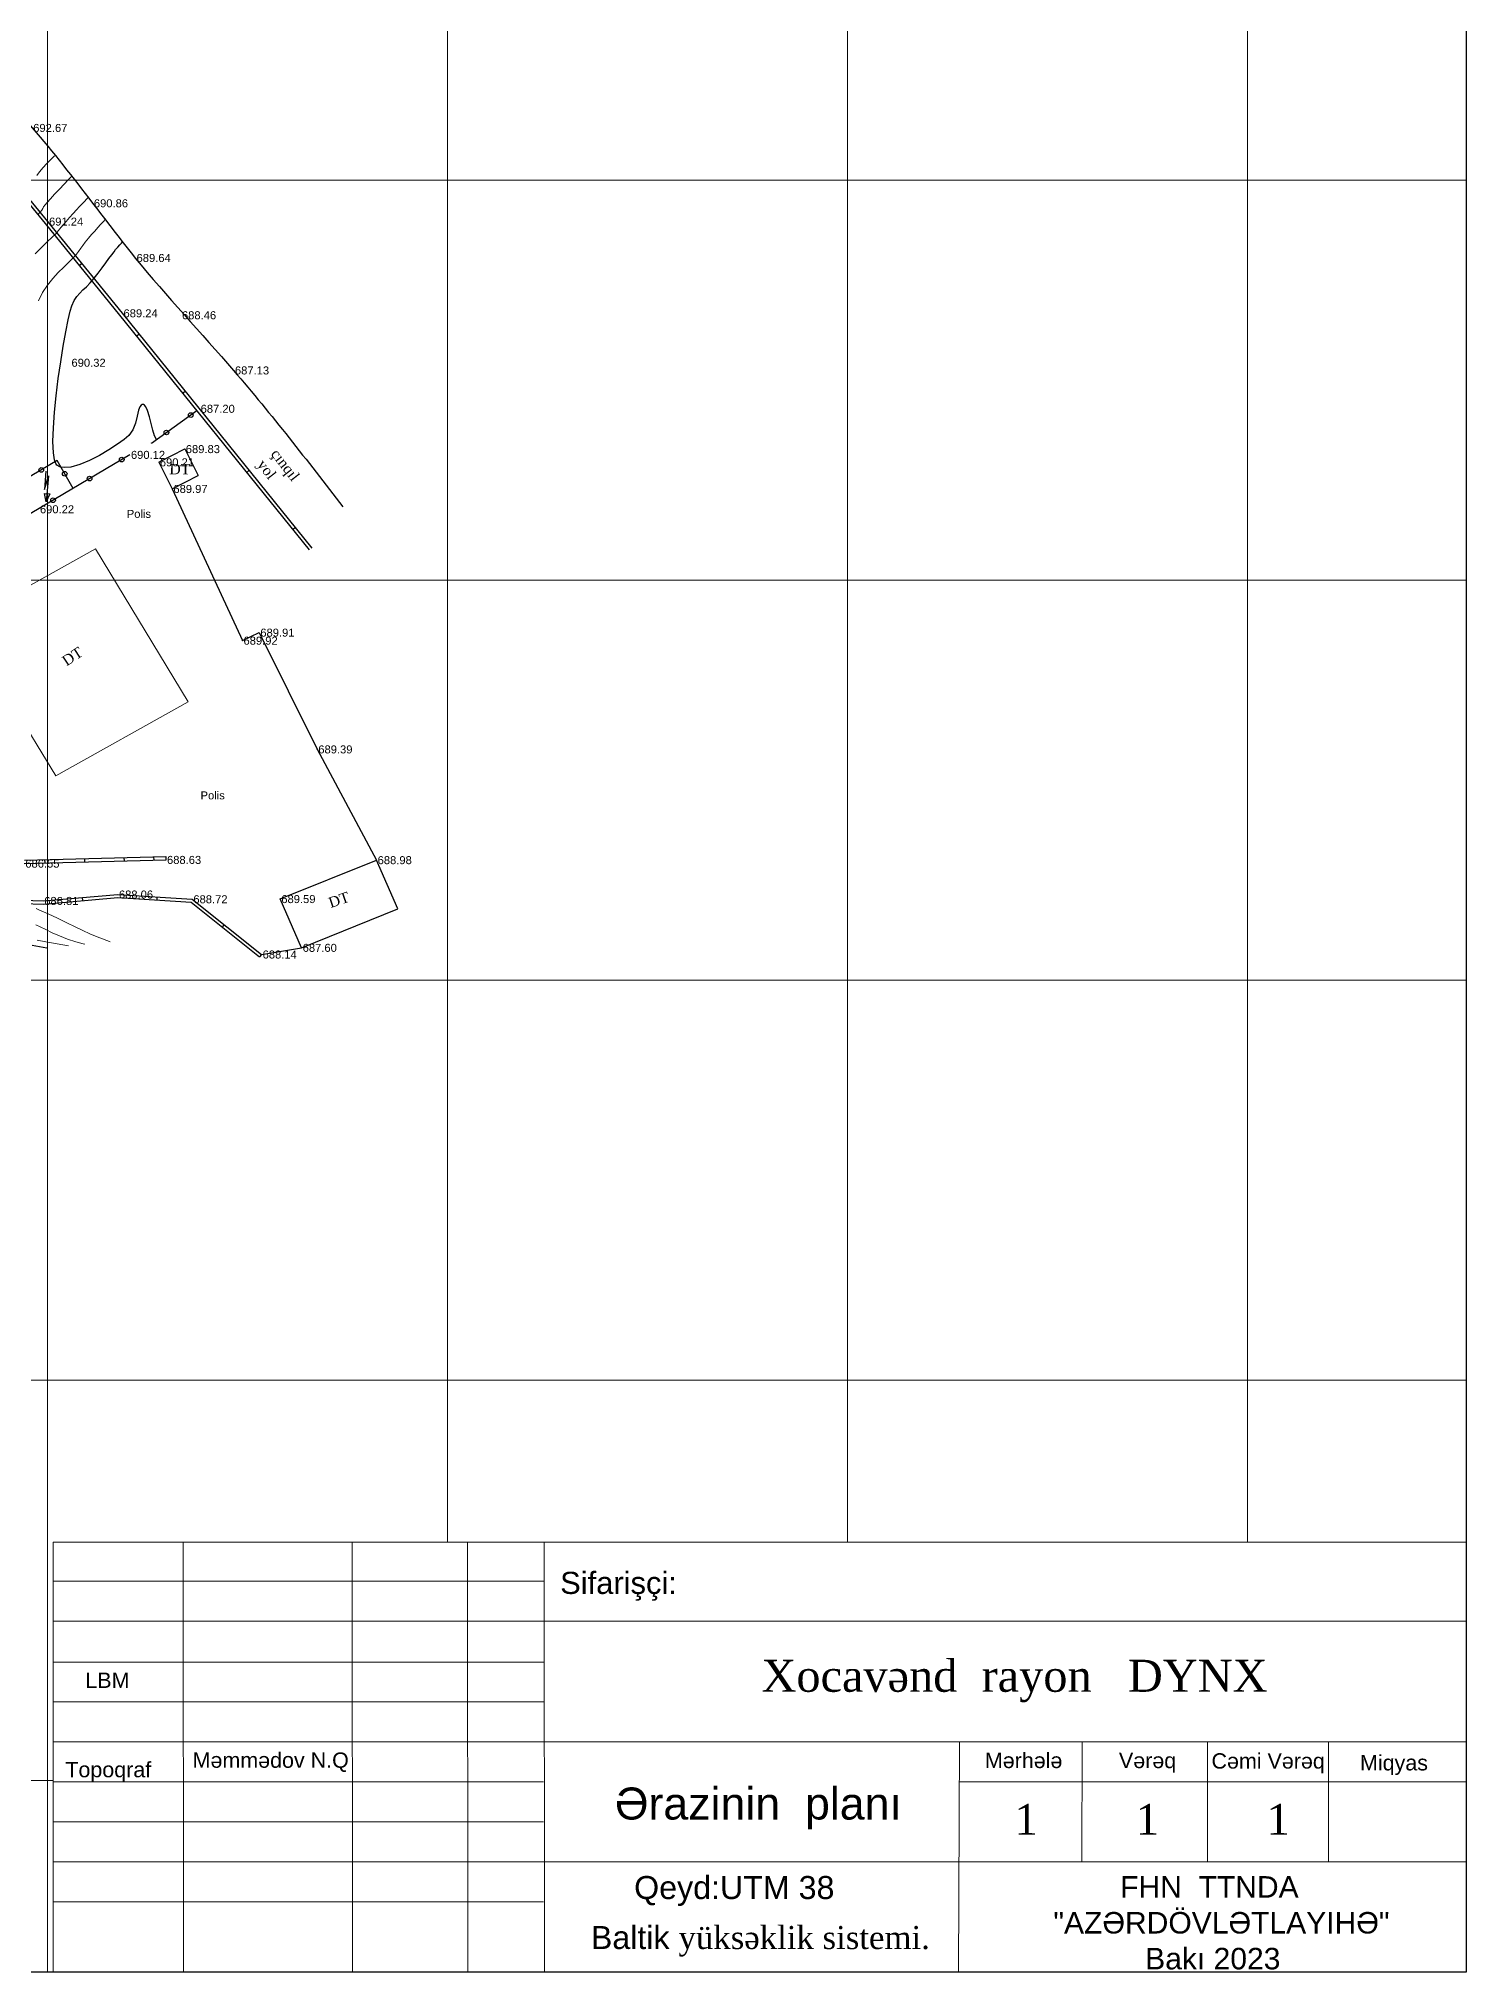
# Model space of a CAD drawing. Header units: feet. Extents: x 3381 to 1374491, y 675186 to 8751562.
# Drawn here: x 675368.3 to 675546.8, y 4375700.1 to 4375941.8 of the extents above; entities that cross this region are included whole.
import ezdxf

# ---------------------------------------------------------------- set-up
doc = ezdxf.new("R2010")
doc.units = ezdxf.units.FT
doc.header["$MEASUREMENT"] = 0
doc.header["$PDMODE"] = 34
doc.header["$PDSIZE"] = 0.01
doc.linetypes.add('ACAD_ISO03W100', pattern=[30, 12, -18])
doc.layers.get('0').update_dxf_attribs({"linetype": 'CONTINUOUS'})
for name, color, linetype in [('0_Point_Height', 2, 'CONTINUOUS'), ('0_Point_Point', 7, 'CONTINUOUS'), ('Layer8', 7, 'CONTINUOUS'), ('ramka', 7, 'CONTINUOUS'), ('Yazilar', 7, 'CONTINUOUS')]:
    doc.layers.add(name, color=color, linetype=linetype)
for name, color, linetype, lineweight in [('0_Ном._пера__1', 7, 'CONTINUOUS', 13), ('ANA HORIZONTAL', 24, 'CONTINUOUS', 30), ('das tikili', 5, 'CONTINUOUS', 0), ('HORIZANTAL', 24, 'CONTINUOUS', 13), ('km setka', 170, 'CONTINUOUS', 15), ('kontur', 5, 'CONTINUOUS', 0), ('Layer3', 7, 'CONTINUOUS', 13)]:
    doc.layers.add(name, color=color, linetype=linetype, lineweight=lineweight)
doc.styles.get("Standard").update_dxf_attribs({"font": 'arial.ttf', "height": 2.5})

msp = doc.modelspace()

# ---------------------------------------------------------------- linework, layer by layer
at = {"linetype": 'Continuous'}
for p, q in [((675373.757, 4375913.647), (675373.453, 4375913.388)), ((675380.909, 4375904.83), (675380.604, 4375904.571)), ((675386.678, 4375897.688), (675386.373, 4375897.428)), ((675382.444, 4375891.208, 690.322), (675388.122, 4375895.262, 250.259)), ((675379.728, 4375889.746, 690.121), (675355.578, 4375875.454, 690.108)), ((675383.341, 4375888.812, 690.209), (675386.584, 4375890.466, 689.83)), ((675386.584, 4375890.466, 689.83), (675388.281, 4375887.141, 689.592)), ((675370.649, 4375889.021, 690.117), (675366.346, 4375886.474, 690.115)), ((675372.627, 4375885.544, 668.222), (675370.649, 4375889.021, 64.195)), ((675383.341, 4375888.812, 690.209), (675385.038, 4375885.487, 689.971)), ((675385.038, 4375885.487, 689.971), (675388.281, 4375887.141, 689.592)), ((675394.66, 4375887.804), (675394.355, 4375887.545)), ((675385.038, 4375885.487, 689.971), (675393.797, 4375866.518, 689.923)), ((675400.433, 4375880.656), (675400.129, 4375880.396)), ((675393.797, 4375866.518, 689.923), (675395.901, 4375867.525, 689.909)), ((675395.901, 4375867.525, 689.909), (675403.146, 4375852.93, 689.392)), ((675403.146, 4375852.93, 689.392), (675410.562, 4375839.087, 688.984)), ((675366.524, 4375838.655, 686.546), (675384.238, 4375839.119, 688.633)), ((675366.549, 4375839.056, 686.55), (675384.228, 4375839.519, 688.633)), ((675369.065, 4375839.122), (675369.092, 4375838.722)), ((675374.044, 4375839.252), (675374.074, 4375838.853)), ((675378.969, 4375839.381), (675379.005, 4375838.982)), ((675382.698, 4375839.479), (675382.725, 4375839.079)), ((675384.228, 4375839.519, 688.633), (675384.238, 4375839.119, 688.633)), ((675398.523, 4375834.223, 689.594), (675410.562, 4375839.087, 688.984)), ((675413.233, 4375832.993, 686.994), (675410.562, 4375839.087, 688.984)), ((675363.701, 4375834.143, 685.649), (675368.892, 4375833.991, 686.811)), ((675368.892, 4375833.991, 686.811), (675378.227, 4375834.792, 688.063)), ((675368.926, 4375833.592, 686.811), (675378.231, 4375834.391, 688.059)), ((675373.77, 4375834.41), (675373.812, 4375834.012)), ((675378.227, 4375834.792, 688.063), (675387.531, 4375834.2, 688.715)), ((675378.231, 4375834.391, 688.065), (675387.38, 4375833.809, 688.706)), ((675383.096, 4375834.482), (675383.091, 4375834.082)), ((675387.531, 4375834.2, 688.715), (675396.185, 4375827.295, 688.136)), ((675401.194, 4375828.129, 687.604), (675398.523, 4375834.223, 689.594)), ((675363.689, 4375833.743, 685.649), (675368.926, 4375833.592, 686.811)), ((675387.38, 4375833.809, 688.708), (675395.936, 4375826.982, 688.136)), ((675401.194, 4375828.129, 687.604), (675413.233, 4375832.993, 686.994)), ((675391.516, 4375831.02), (675391.286, 4375830.692)), ((675396.185, 4375827.295, 688.136), (675395.936, 4375826.982, 688.136)), ((675396.185, 4375827.295, 688.136), (675401.194, 4375828.129, 687.604))]:
    msp.add_line(p, q, dxfattribs=at)
at = {"linetype": 'Continuous', "elevation": 687.196}
for points in [[(675402.192, 4375877.842), (675378.489, 4375907.19), (675369.179, 4375918.647), (675358.427, 4375931.741), (675354.068, 4375936.938)], [(675402.513, 4375878.081), (675378.8, 4375907.442), (675369.489, 4375918.9), (675358.735, 4375931.996), (675354.374, 4375937.195)]]:
    msp.add_lwpolyline(points, dxfattribs=at)
at = {"color": 1, "linetype": 'Continuous'}
msp.add_lwpolyline([(675369.227, 4375887.676), (675369.053, 4375885.387), (675369.575, 4375887.129), (675369.276, 4375883.845), (675369.053, 4375884.89), (675369.713, 4375884.852), (675369.276, 4375883.845)], dxfattribs=at)
at = {"linetype": 'Continuous'}
for centre in [(675387.343, 4375894.706, 310.647), (675384.292, 4375892.527, 547.109), (675368.657, 4375887.842, 690.116), (675371.583, 4375887.379, 349.405), (675378.717, 4375889.148, 690.12), (675374.696, 4375886.768, 690.118), (675370.125, 4375884.063, 690.116)]:
    msp.add_circle(centre, 0.291, dxfattribs=at)
msp.add_open_spline([(675269.972, 4376077.97), (675271.793, 4376074.5), (675278.099, 4376062.482), (675287.996, 4376044.5), (675301.991, 4376025.236), (675312.762, 4376005.038), (675323.725, 4375987.152), (675332.853, 4375969.749), (675346.268, 4375951.228), (675362.867, 4375936.939), (675374.402, 4375922.102), (675382.333, 4375911.619), (675393.651, 4375899.701), (675401.9, 4375889.009), (675406.344, 4375883.249)], degree=3, knots=[0, 0, 0, 0, 11.7595104, 40.7232097, 61.4623304, 83.0549787, 109.2907167, 124.3927439, 141.9627176, 177.5330077, 189.5588214, 198.2764878, 216.9554477, 238.7688662, 238.7688662, 238.7688662, 238.7688662], dxfattribs=at)
at = {"layer": '0_Point_Point'}
for p in [(675375.096, 4375921.192, 690.862), (675369.489, 4375918.9, 691.244), (675380.432, 4375914.357, 689.636), (675378.8, 4375907.442, 689.236), (675386.104, 4375907.198, 688.463), (675392.726, 4375900.3, 687.128), (675388.439, 4375895.507, 687.196), (675379.728, 4375889.746, 690.121), (675382.444, 4375891.208, 690.322), (675386.584, 4375890.466, 689.83), (675383.341, 4375888.812, 690.209), (675385.038, 4375885.487, 689.971), (675368.353, 4375882.945, 690.218), (675393.797, 4375866.518, 689.923), (675395.901, 4375867.525, 689.909), (675403.146, 4375852.93, 689.392), (675384.238, 4375839.119, 688.633), (675410.562, 4375839.087, 688.984), (675368.892, 4375833.991, 686.811), (675378.227, 4375834.792, 688.063), (675387.531, 4375834.2, 688.715), (675398.523, 4375834.223, 689.594), (675396.185, 4375827.295, 688.136), (675401.194, 4375828.129, 687.604)]:
    msp.add_point(p, dxfattribs=at)
at = {"layer": 'ANA HORIZONTAL', "color": 16, "lineweight": 30}
for points, elevation in [([(675383.063, 4375891.65), (675383.062, 4375891.651), (675382.807, 4375892.106), (675382.587, 4375892.81), (675382.382, 4375893.649), (675382.176, 4375894.505), (675381.95, 4375895.263), (675381.742, 4375895.721), (675381.564, 4375895.939), (675381.433, 4375896.011), (675381.364, 4375896.021), (675381.284, 4375896.015), (675381.146, 4375895.952), (675380.982, 4375895.747), (675380.817, 4375895.304), (675380.643, 4375894.561), (675380.433, 4375893.714), (675380.111, 4375892.877), (675379.601, 4375892.165), (675379.02, 4375891.672), (675378.166, 4375891.05), (675377.111, 4375890.362), (675375.928, 4375889.671), (675374.692, 4375889.04), (675373.475, 4375888.533), (675372.35, 4375888.212), (675371.567, 4375888.133), (675371.071, 4375888.197), (675370.793, 4375888.307), (675370.672, 4375888.383), (675370.596, 4375888.452), (675370.461, 4375888.655), (675370.305, 4375889.109), (675370.173, 4375889.968), (675370.119, 4375891.386), (675370.172, 4375893.109), (675370.313, 4375895.052), (675370.525, 4375897.13), (675370.789, 4375899.259), (675371.088, 4375901.355), (675371.402, 4375903.332), (675371.714, 4375905.107), (675372.006, 4375906.594), (675372.261, 4375907.709), (675372.458, 4375908.367), (675372.773, 4375909.025), (675373.111, 4375909.539), (675373.476, 4375909.963), (675373.87, 4375910.348), (675374.296, 4375910.748), (675374.758, 4375911.215), (675375.257, 4375911.802), (675375.769, 4375912.463), (675376.257, 4375913.109), (675376.709, 4375913.717), (675377.117, 4375914.269), (675377.467, 4375914.745), (675377.75, 4375915.123), (675377.955, 4375915.385), (675378.226, 4375915.705), (675378.468, 4375915.975), (675378.678, 4375916.201), (675378.848, 4375916.386)], 690), ([(675369.339, 4375828.094), (675367.508, 4375828.408)], 685)]:
    msp.add_lwpolyline(points, dxfattribs=dict(at, elevation=elevation))
at = {"layer": 'das tikili', "color": 0, "lineweight": 20}
for p, q in [((675375.416, 4375877.999, 689.594), (675387.034, 4375858.866, 689.594)), ((675365.107, 4375858.445, 689.594), (675370.472, 4375849.608, 689.594)), ((675387.034, 4375858.866, 689.594), (675370.472, 4375849.608, 689.594))]:
    msp.add_line(p, q, dxfattribs=at)
at = {"layer": 'das tikili', "color": 0, "lineweight": 20, "elevation": 689.594}
msp.add_lwpolyline([(675358.854, 4375868.741), (675375.416, 4375877.999)], dxfattribs=at)
at = {"layer": 'HORIZANTAL', "color": 16, "linetype": 'Continuous', "lineweight": 20}
for points, elevation in [([(675368.111, 4375924.653), (675368.441, 4375925.112), (675368.885, 4375925.646), (675369.308, 4375926.105), (675369.696, 4375926.498), (675370.037, 4375926.834), (675370.321, 4375927.123)], 692), ([(675368.274, 4375919.814), (675368.525, 4375920.073), (675368.71, 4375920.323), (675368.834, 4375920.535), (675368.955, 4375920.748), (675369.134, 4375921.004), (675369.374, 4375921.279), (675369.791, 4375921.733), (675370.325, 4375922.303), (675370.916, 4375922.928), (675371.502, 4375923.547), (675372.023, 4375924.097), (675372.419, 4375924.517)], 691.5), ([(675367.875, 4375914.844), (675368.684, 4375915.671), (675369.409, 4375916.373), (675370.003, 4375916.928), (675370.422, 4375917.313), (675370.62, 4375917.508), (675370.81, 4375917.76), (675370.956, 4375917.963), (675371.15, 4375918.211), (675371.383, 4375918.484), (675371.75, 4375918.899), (675372.192, 4375919.393), (675372.651, 4375919.902), (675373.07, 4375920.364), (675373.434, 4375920.759), (675373.761, 4375921.11), (675374.052, 4375921.418), (675374.304, 4375921.685), (675374.517, 4375921.911)], 691), ([(675368.308, 4375908.973), (675368.814, 4375910.006), (675369.423, 4375910.945), (675370.095, 4375911.79), (675370.788, 4375912.543), (675371.46, 4375913.205), (675372.07, 4375913.777), (675372.577, 4375914.26), (675372.939, 4375914.655), (675373.316, 4375915.149), (675373.607, 4375915.549), (675373.87, 4375915.916), (675374.165, 4375916.312), (675374.552, 4375916.798), (675374.939, 4375917.257), (675375.332, 4375917.706), (675375.718, 4375918.133), (675376.081, 4375918.528), (675376.404, 4375918.879), (675376.672, 4375919.174)], 690.5), ([(675377.259, 4375828.88), (675377.171, 4375828.91), (675375.97, 4375829.366), (675374.829, 4375829.84), (675373.765, 4375830.313), (675372.794, 4375830.769), (675371.932, 4375831.19), (675371.196, 4375831.559), (675370.6, 4375831.857), (675370.163, 4375832.068), (675369.533, 4375832.347), (675368.941, 4375832.6), (675368.428, 4375832.829), (675368.033, 4375833.03)], 686.5), ([(675374.11, 4375828.568), (675373.912, 4375828.61), (675372.988, 4375828.853), (675371.943, 4375829.213), (675370.953, 4375829.604), (675370.037, 4375830.004), (675369.22, 4375830.388), (675368.524, 4375830.73), (675367.971, 4375831.008)], 686), ([(675372.081, 4375828.366), (675370.65, 4375828.618), (675369.219, 4375828.875), (675368.151, 4375829.08)], 685.5)]:
    msp.add_lwpolyline(points, dxfattribs=dict(at, elevation=elevation))
at = {"layer": 'km setka', "flags": 128}
for points in [[(675369.419, 4376155.847), (675369.419, 4375700.062)], [(675419.419, 4376155.847), (675419.419, 4375753.822)], [(675469.419, 4376155.847), (675469.419, 4375753.822)], [(675519.419, 4376155.847), (675519.419, 4375753.822)], [(675069.612, 4375924.058), (675546.772, 4375924.058)], [(675069.612, 4375874.058), (675546.772, 4375874.058)], [(675069.612, 4375824.058), (675546.772, 4375824.058)], [(675069.612, 4375774.058), (675546.772, 4375774.058)], [(675069.612, 4375724.058), (675370.132, 4375724.058)]]:
    msp.add_lwpolyline(points, dxfattribs=at)
at = {"layer": 'Layer8', "color": 0, "lineweight": 13}
for p, q in [((675386.452, 4375700.076, -54.041), (675386.394, 4375753.822, -54.041)), ((675407.572, 4375700.076, -54.041), (675407.514, 4375753.822, -54.041)), ((675421.972, 4375700.076, -54.041), (675421.914, 4375753.822, -54.041)), ((675431.572, 4375700.076, -54.041), (675431.514, 4375753.822, -54.041)), ((675483.432, 4375728.862, -54.041), (675483.314, 4375700.062, -54.041)), ((675498.771, 4375728.862, -54.041), (675498.709, 4375713.856, -54.041)), ((675546.771, 4375728.862, -54.041), (675498.771, 4375728.862, -54.041)), ((675514.415, 4375728.862, -54.041), (675514.415, 4375713.885, -54.041)), ((675529.56, 4375728.862, -54.041), (675529.56, 4375713.885, -54.041))]:
    msp.add_line(p, q, dxfattribs=at)
at = {"layer": 'Layer8', "color": 0, "lineweight": 13, "elevation": -54.041}
msp.add_lwpolyline([(675370.132, 4375753.822), (675546.772, 4375753.822), (675546.772, 4375700.062), (675370.132, 4375700.062)], close=True, dxfattribs=at)
for points in [[(675370.136, 4375748.964), (675431.447, 4375748.964)], [(675370.136, 4375743.963), (675546.772, 4375743.963)], [(675370.136, 4375738.846), (675431.447, 4375738.846)], [(675370.136, 4375733.854), (675431.447, 4375733.854)], [(675370.136, 4375728.862), (675546.763, 4375728.862)], [(675370.136, 4375723.87), (675431.447, 4375723.87)], [(675483.411, 4375723.87), (675546.768, 4375723.87)], [(675370.136, 4375718.878), (675431.447, 4375718.878)], [(675370.136, 4375713.886), (675546.71, 4375713.886)], [(675370.136, 4375708.894), (675431.447, 4375708.894)]]:
    msp.add_lwpolyline(points, dxfattribs=at)
at = {"layer": 'ramka', "elevation": -54.041}
msp.add_lwpolyline([(675069.612, 4376155.847), (675546.772, 4376155.847), (675546.772, 4375700.062), (675069.612, 4375700.062)], close=True, dxfattribs=at)

# ---------------------------------------------------------------- texts
at = {"layer": '0_Point_Height', "color": 0}
for s, p in [('692.67', (675367.65, 4375930.095, 692.669)), ('690.86', (675375.232, 4375920.678, 690.862)), ('691.24', (675369.625, 4375918.386, 691.244)), ('689.64', (675380.568, 4375913.843, 689.636)), ('689.24', (675378.936, 4375906.928, 689.236)), ('688.46', (675386.24, 4375906.684, 688.463)), ('690.32', (675372.432, 4375900.746, 690.322)), ('687.13', (675392.862, 4375899.786, 687.128)), ('687.20', (675388.575, 4375894.993, 687.196)), ('690.12', (675379.864, 4375889.232, 690.121)), ('689.83', (675386.72, 4375889.952, 689.83)), ('690.21', (675383.477, 4375888.298, 690.209)), ('689.97', (675385.174, 4375884.973, 689.971)), ('690.22', (675368.489, 4375882.431, 690.218)), ('689.91', (675396.037, 4375867.011, 689.909)), ('689.92', (675393.933, 4375866.004, 689.923)), ('689.39', (675403.282, 4375852.416, 689.392)), ('686.55', (675366.66, 4375838.141, 686.546)), ('688.63', (675384.374, 4375838.605, 688.633)), ('688.98', (675410.698, 4375838.573, 688.984)), ('686.81', (675369.028, 4375833.477, 686.811)), ('688.06', (675378.363, 4375834.278, 688.063)), ('688.72', (675387.667, 4375833.686, 688.715)), ('689.59', (675398.659, 4375833.709, 689.594)), ('688.14', (675396.321, 4375826.781, 688.136)), ('687.60', (675401.33, 4375827.615, 687.604))]:
    msp.add_text(s, height=1, dxfattribs=at).set_placement(p)
at = {"layer": '0_Ном._пера__1', "ltscale": 0.2, "insert": (675433.512, 4375750.122, -54.041), "char_height": 2.76473, "attachment_point": 1}
msp.add_mtext_dynamic_manual_height_columns('{\\fArial|b0|i0|c238|p34;Sifarişçi: }', width=180.30013, gutter_width=1, heights=[0], dxfattribs=at)
at = {"layer": '0_Ном._пера__1', "ltscale": 0.2, "insert": (675458.674, 4375739.128, 32.425), "char_height": 4, "width": 288.48021, "attachment_point": 1}
msp.add_mtext('{\\fTimes New Roman|b0|i0|c204|p18;Xocav\\fTimes New Roman|b0|i0|c238|p18;ənd  \\fTimes New Roman|b0|i0|c204|p18;rayon\\fTimes New Roman|b0|i0|c238|p18;   DYNX}', dxfattribs=at)
at = {"layer": 'km setka', "color": 0, "lineweight": -2, "ltscale": 0.3, "width": 108.09543, "attachment_point": 1}
for s, insert, char_height in [('Ə{\\fArial|b0|i0|c238|p34;razinin} {\\fArial|b0|i0|c238|p34; planı}', (675440.345, 4375723.161, 54.041), 4), ('{\\fTimes New Roman|b0|i0|c238|p18;1}', (675490.304, 4375721.107, -54.041), 3.84), ('{\\fTimes New Roman|b0|i0|c238|p18;1}', (675505.467, 4375721.107, -54.041), 3.84), ('{\\fTimes New Roman|b0|i0|c238|p18;1}', (675521.813, 4375721.107, -54.041), 3.84)]:
    msp.add_mtext(s, dxfattribs=dict(at, insert=insert, char_height=char_height))
at = {"layer": 'kontur', "color": 0, "linetype": 'ACAD_ISO03W100', "lineweight": 0, "ltscale": 0.35, "char_height": 1, "attachment_point": 1}
for insert in [(675379.346, 4375882.859), (675388.569, 4375847.669)]:
    msp.add_mtext_dynamic_manual_height_columns('Polis', width=10.61016, gutter_width=12.5, heights=[0], dxfattribs=dict(at, insert=insert))
at = {"layer": 'Layer3', "lineweight": 15, "ltscale": 0.3, "char_height": 2.88, "width": 73.141, "attachment_point": 1}
for s, insert in [('Qeyd{\\fArial|b0|i0|c238|p34;:}UTM 38{\\fArial|b0|i0|c238|p34; }', (675442.758, 4375712.101, -54.041)), ('Baltik {\\fTimes New Roman|b0|i0|c238|p18;yüksəklik sistemi.}', (675437.351, 4375705.854, 54.041))]:
    msp.add_mtext(s, dxfattribs=dict(at, insert=insert))
at = {"layer": 'Layer8', "color": 0, "lineweight": 18, "insert": (675488.896, 4375712.083, -54.041), "char_height": 0.4608, "width": 82.79214, "attachment_point": 1}
msp.add_mtext('{\\fArial|b0|i0|c238|p34;\\H5.83333x;              FHN  TTNDA\\fArial|b0|i0|c204|p34;\\P      \\fArial|b0|i0|c238|p34;"AZ\\fArial|b0|i0|c204|p34;Ə\\fArial|b0|i0|c238|p34;RDÖVL\\fArial|b0|i0|c204|p34;Ə\\fArial|b0|i0|c238|p34;TLAYIH\\fArial|b0|i0|c204|p34;Ə\\fArial|b0|i0|c238|p34;"\\P                 Bakı 202\\fArial|b0|i0|c204|p34;3\\fArial|b0|i0|c238|p34;\\H0.17143x;                                                                   \\P                }', dxfattribs=at)
at = {"layer": 'ramka', "color": 0, "lineweight": 13, "ltscale": 0.4, "char_height": 1.92, "attachment_point": 1}
for s, insert, width in [('{\\fArial|b0|i0|c238|p34;LBM}', (675374.171, 4375737.529, -54.041), 11.94058), ('{\\fArial|b0|i0|c238|p34;Məmmədov N.Q}', (675387.573, 4375727.545, -54.041), 26.66799), ('{\\fArial|b0|i0|c238|p34;Mərhələ}', (675486.597, 4375727.505, -54.041), 11.94058), ('{\\fArial|b0|i0|c238|p34;Cəmi Vərəq}', (675514.922, 4375727.446, -54.041), 27.04548), ('{\\fArial|b0|i0|c238|p34;Topoqraf}', (675371.664, 4375726.363, -54.041), 11.94058), ('{\\fArial|b0|i0|c238|p34;Vərəq}', (675503.352, 4375727.503, -54.041), 11.94058), ('{\\fArial|b0|i0|c238|p34;Miqyas}', (675533.481, 4375727.218, -54.041), 11.94058)]:
    msp.add_mtext(s, dxfattribs=dict(at, insert=insert, width=width))
at = {"layer": 'Yazilar', "char_height": 1.3, "width": 0.10588, "attachment_point": 1}
for s, insert, rotation in [('{\\fTimes New Roman|b0|i0|c238|p18;çınqıl yol}', (675398.304, 4375890.642), 307.83473), ('{\\fTimes New Roman|b0|i0|c0|p18;DT}', (675384.674, 4375888.612), 359.75118), ('{\\fTimes New Roman|b0|i0|c0|p18;DT}', (675371.1, 4375864.361, 689.594), 33.47316), ('{\\fTimes New Roman|b0|i0|c0|p18;DT}', (675404.414, 4375834.315), 18.83409)]:
    msp.add_mtext(s, dxfattribs=dict(at, insert=insert, rotation=rotation))

doc.saveas('drawing.dxf')
